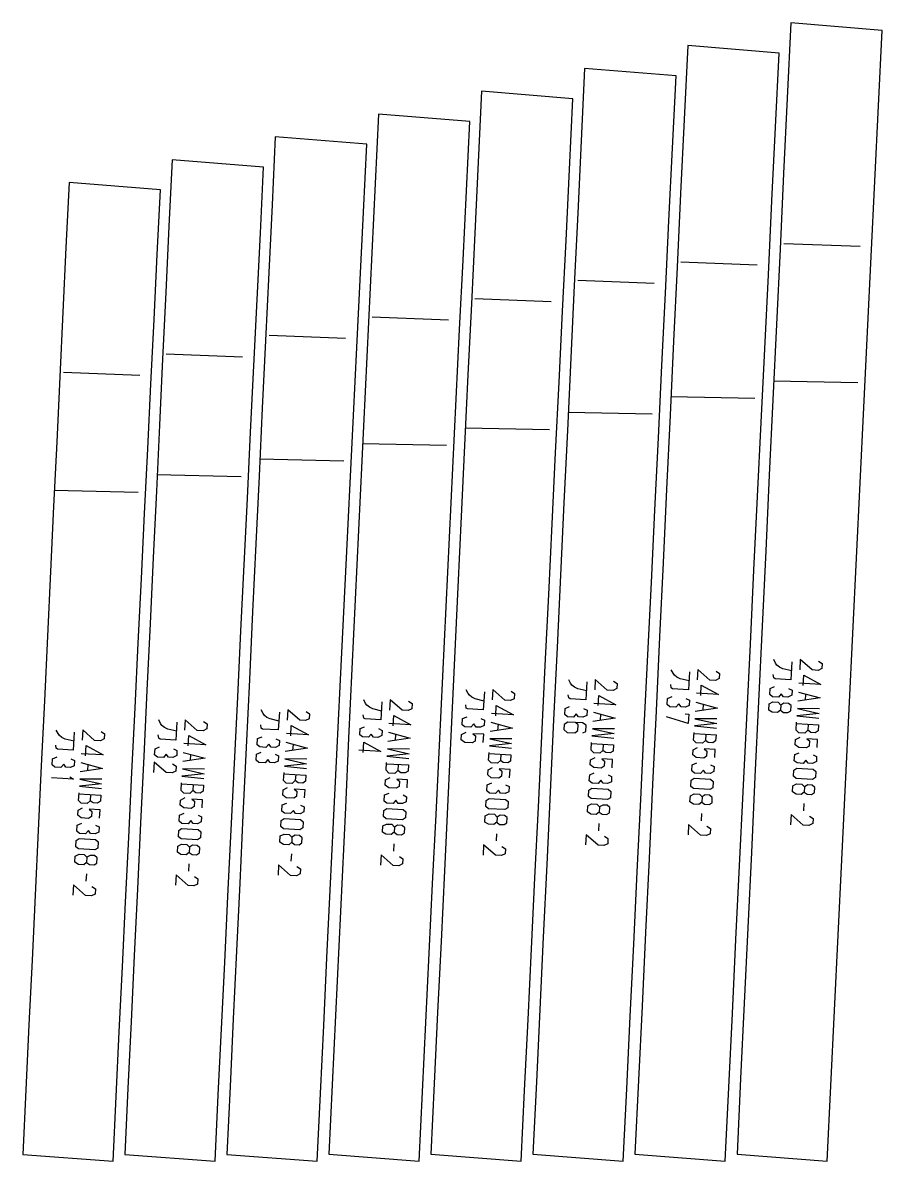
# Model space of a CAD drawing. Extents: x 870 to 2252, y -335 to 1751.
# Drawn here: x 923 to 1109, y 1405.2 to 1651.4 of the extents above; entities that cross this region are included whole.
import ezdxf

# ---------------------------------------------------------------- set-up
doc = ezdxf.new("R2010")
doc.units = 0

msp = doc.modelspace()

# ---------------------------------------------------------------- linework, layer by layer
for points in [[(1097.086182, 1405.199341), (1097.879639, 1421.502197), (1098.672974, 1437.804932), (1099.466431, 1454.10791), (1100.259766, 1470.410767), (1101.053223, 1486.713745), (1101.846558, 1503.016479), (1102.640015, 1519.319336), (1103.433472, 1535.622192), (1104.226807, 1551.924927), (1105.020142, 1568.227905), (1105.813477, 1584.530884), (1106.607056, 1600.83374), (1107.400391, 1617.136475), (1108.194092, 1633.439697), (1108.987183, 1649.74231), (1089.200317, 1651.398926), (1088.424316, 1635.088989), (1087.648438, 1618.779297), (1086.872559, 1602.46936), (1086.096558, 1586.159668), (1085.320557, 1569.849854), (1084.5448, 1553.539917), (1083.768799, 1537.230225), (1082.99292, 1520.920288), (1082.216919, 1504.610596), (1081.44104, 1488.300781), (1080.664917, 1471.990845), (1079.88916, 1455.681274), (1079.113159, 1439.371216), (1078.337524, 1423.061646), (1077.561401, 1406.751831), (1097.086182, 1405.199341)], [(1075.006592, 1405.199341), (1075.784424, 1421.173828), (1076.562378, 1437.148438), (1077.34021, 1453.123047), (1078.118042, 1469.097778), (1078.895874, 1485.072266), (1079.673828, 1501.046875), (1080.45166, 1517.021484), (1081.229614, 1532.996094), (1082.007446, 1548.970581), (1082.785156, 1564.945313), (1083.56311, 1580.9198), (1084.341064, 1596.894531), (1085.118896, 1612.869019), (1085.896973, 1628.84375), (1086.674683, 1644.818359), (1066.887085, 1646.460327), (1066.126587, 1630.479004), (1065.366211, 1614.497437), (1064.605957, 1598.516235), (1063.845581, 1582.534668), (1063.085083, 1566.553223), (1062.324707, 1550.571899), (1061.564331, 1534.590454), (1060.803833, 1518.609009), (1060.043457, 1502.627441), (1059.283081, 1486.64624), (1058.522583, 1470.664673), (1057.762451, 1454.68335), (1057.001953, 1438.701782), (1056.241699, 1422.720581), (1055.481201, 1406.739014), (1075.006592, 1405.199341)], [(1052.927002, 1405.199341), (1053.689331, 1420.845703), (1054.45166, 1436.492188), (1055.214111, 1452.138428), (1055.97644, 1467.784668), (1056.73877, 1483.43103), (1057.501099, 1499.077515), (1058.26355, 1514.723755), (1059.025757, 1530.370117), (1059.788086, 1546.016357), (1060.550415, 1561.66272), (1061.312744, 1577.309082), (1062.075195, 1592.955444), (1062.837524, 1608.601807), (1063.600098, 1624.248047), (1064.362183, 1639.894287), (1044.573975, 1641.522095), (1043.828979, 1625.869019), (1043.084229, 1610.215942), (1042.339355, 1594.56311), (1041.594482, 1578.909912), (1040.849609, 1563.256836), (1040.104858, 1547.603882), (1039.359863, 1531.950928), (1038.615112, 1516.297729), (1037.870117, 1500.644653), (1037.125244, 1484.991699), (1036.380371, 1469.338745), (1035.63562, 1453.685547), (1034.890625, 1438.032593), (1034.146118, 1422.379761), (1033.401001, 1406.726563), (1052.927002, 1405.199341)], [(1030.84729, 1405.199341), (1031.594238, 1420.517456), (1032.340942, 1435.835571), (1033.087891, 1451.153564), (1033.834717, 1466.471558), (1034.581421, 1481.789673), (1035.328247, 1497.107788), (1036.075073, 1512.425903), (1036.821899, 1527.743896), (1037.568726, 1543.062012), (1038.315552, 1558.380005), (1039.062378, 1573.69812), (1039.809326, 1589.016235), (1040.55603, 1604.334351), (1041.303101, 1619.652466), (1042.049683, 1634.970337), (1022.260742, 1636.583618), (1021.531372, 1621.259033), (1020.802002, 1605.934326), (1020.072693, 1590.609619), (1019.343445, 1575.284912), (1018.614014, 1559.960327), (1017.884766, 1544.635742), (1017.155457, 1529.311157), (1016.426086, 1513.986572), (1015.696716, 1498.661865), (1014.967407, 1483.337158), (1014.238037, 1468.012451), (1013.508789, 1452.687988), (1012.779358, 1437.363037), (1012.050293, 1422.038696), (1011.32074, 1406.713989), (1030.84729, 1405.199341)], [(1008.7677, 1405.199341), (1009.499023, 1420.189209), (1010.230286, 1435.179077), (1010.96167, 1450.168701), (1011.692932, 1465.158569), (1012.424194, 1480.148438), (1013.155457, 1495.138306), (1013.886841, 1510.128052), (1014.618103, 1525.117798), (1015.349365, 1540.107422), (1016.080627, 1555.09729), (1016.811951, 1570.087158), (1017.543335, 1585.077026), (1018.274536, 1600.06665), (1019.006042, 1615.056641), (1019.737244, 1630.046387), (999.947449, 1631.64502), (999.233704, 1616.648682), (998.519897, 1601.652466), (997.806152, 1586.65625), (997.092346, 1571.659912), (996.378479, 1556.663696), (995.664734, 1541.66748), (994.950928, 1526.671387), (994.237061, 1511.674927), (993.523254, 1496.678711), (992.809448, 1481.682495), (992.095703, 1466.686157), (991.382019, 1451.689941), (990.668091, 1436.693726), (989.954529, 1421.697632), (989.24054, 1406.701172), (1008.7677, 1405.199341)], [(986.688171, 1405.199341), (987.403992, 1419.860962), (988.119751, 1434.522461), (988.83551, 1449.184082), (989.551331, 1463.845459), (990.267029, 1478.506958), (990.982788, 1493.168579), (991.698547, 1507.830078), (992.414368, 1522.491699), (993.130066, 1537.153076), (993.845825, 1551.814697), (994.561523, 1566.476196), (995.277466, 1581.137817), (995.993103, 1595.799316), (996.709167, 1610.460938), (997.424744, 1625.122437), (977.634338, 1626.706543), (976.936096, 1612.038696), (976.237793, 1597.37085), (975.539612, 1582.703125), (974.841309, 1568.035156), (974.143005, 1553.367188), (973.444824, 1538.699341), (972.746521, 1524.031494), (972.048279, 1509.36377), (971.349915, 1494.695801), (970.651611, 1480.027954), (969.953308, 1465.359985), (969.255188, 1450.692139), (968.556824, 1436.024292), (967.858826, 1421.356567), (967.160339, 1406.688721), (986.688171, 1405.199341)], [(964.608521, 1405.199341), (965.308777, 1419.532593), (966.009033, 1433.865845), (966.709351, 1448.199219), (967.409485, 1462.532471), (968.109741, 1476.865601), (968.809998, 1491.198975), (969.510315, 1505.532104), (970.210449, 1519.865479), (970.910706, 1534.19873), (971.610901, 1548.531982), (972.311157, 1562.865234), (973.011475, 1577.198608), (973.711609, 1591.53186), (974.41217, 1605.865112), (975.112244, 1620.198364), (955.321167, 1621.768066), (954.638428, 1607.428711), (953.955688, 1593.089233), (953.272949, 1578.749634), (952.59021, 1564.410156), (951.907471, 1550.070801), (951.224792, 1535.731201), (950.541992, 1521.391846), (949.859253, 1507.052368), (949.176514, 1492.712769), (948.493713, 1478.373291), (947.810974, 1464.033691), (947.128418, 1449.694336), (946.445618, 1435.354858), (945.763, 1421.015625), (945.080139, 1406.675903), (964.608521, 1405.199341)], [(942.528992, 1405.199341), (943.213745, 1419.204346), (943.898438, 1433.209351), (944.583191, 1447.214355), (945.267883, 1461.21936), (945.952576, 1475.224365), (946.637268, 1489.22937), (947.322021, 1503.234375), (948.006714, 1517.23938), (948.691406, 1531.244141), (949.376099, 1545.24939), (950.06073, 1559.25415), (950.745605, 1573.259399), (951.430237, 1587.264282), (952.115234, 1601.269287), (952.799744, 1615.274292), (933.007996, 1616.829468), (932.34082, 1602.818359), (931.673584, 1588.807495), (931.00647, 1574.796265), (930.339172, 1560.785278), (929.671997, 1546.774048), (929.004822, 1532.763062), (928.337646, 1518.751953), (927.670349, 1504.740845), (927.003174, 1490.729614), (926.335938, 1476.71875), (925.668701, 1462.70752), (925.001648, 1448.696533), (924.334351, 1434.685425), (923.667419, 1420.674438), (923, 1406.663452), (942.528992, 1405.199341)], [(1104.177124, 1602.986572), (1087.662231, 1603.626221)], [(1081.90918, 1599.00647), (1065.394531, 1599.648926)], [(1059.641357, 1595.026489), (1043.126831, 1595.671631)], [(1037.373535, 1591.046265), (1020.859131, 1591.694336)], [(1015.105591, 1587.066162), (998.591309, 1587.717163)], [(992.837769, 1583.085938), (976.323669, 1583.739624)], [(970.569885, 1579.105957), (954.055908, 1579.762451)], [(948.302063, 1575.12561), (931.788269, 1575.784912)], [(1085.484375, 1573.960571), (1103.6698, 1573.584351)], [(1063.244873, 1570.581177), (1081.429932, 1570.195557)], [(1041.005493, 1567.202148), (1059.190063, 1566.806519)], [(1018.765991, 1563.822754), (1036.950073, 1563.41748)], [(996.52655, 1560.443604), (1014.710205, 1560.028564)], [(974.28717, 1557.064331), (992.470398, 1556.639648)], [(952.047607, 1553.684937), (970.230469, 1553.25061)], [(929.808289, 1550.305786), (947.990601, 1549.861572)], [(1089.438354, 1513.224609), (1089.209106, 1509.337646), (1085.802612, 1509.538452), (1085.50708, 1509.731201), (1085.417358, 1510.437744)], [(1089.40979, 1511.25415), (1087.465088, 1511.71936), (1086.740723, 1512.068848), (1086.196045, 1512.495483), (1085.913452, 1512.906494), (1085.520508, 1513.674683)], [(1095.2229, 1513.365601), (1095.982056, 1512.860718), (1095.91626, 1511.747192), (1095.104492, 1511.356689), (1093.837891, 1511.431274), (1091.255005, 1513.709229), (1091.123657, 1511.481812)], [(1045.0448, 1506.902954), (1043.100098, 1507.368042), (1042.375732, 1507.717651), (1041.831055, 1508.144165), (1041.548462, 1508.555298), (1041.155518, 1509.323364)], [(1050.85791, 1509.014282), (1051.617065, 1508.509521), (1051.55127, 1507.395874), (1050.739502, 1507.005493), (1049.4729, 1507.079956), (1046.890015, 1509.35791), (1046.758667, 1507.130615)], [(1067.255859, 1511.048828), (1067.026611, 1507.161865), (1063.619995, 1507.362793), (1063.324585, 1507.555542), (1063.234863, 1508.261963)], [(1067.227295, 1509.078369), (1065.282471, 1509.543701), (1064.558105, 1509.893066), (1064.01355, 1510.319702), (1063.730957, 1510.730957), (1063.338013, 1511.499023)], [(1073.040405, 1511.189941), (1073.799438, 1510.684937), (1073.733765, 1509.571411), (1072.921875, 1509.180908), (1071.655396, 1509.255615), (1069.07251, 1511.533447), (1068.941162, 1509.30603)], [(1091.886719, 1508.070923), (1092.018066, 1510.298462), (1095.712158, 1508.283691), (1090.95166, 1508.564331)], [(1022.862305, 1504.727173), (1020.91748, 1505.192505), (1020.193115, 1505.54187), (1019.648499, 1505.968384), (1019.365967, 1506.379517), (1018.973022, 1507.147827)], [(1028.675415, 1506.838745), (1029.434448, 1506.33374), (1029.368774, 1505.219971), (1028.556885, 1504.829712), (1027.290405, 1504.904297), (1024.70752, 1507.182129), (1024.576172, 1504.954834)], [(1045.073364, 1508.873413), (1044.844116, 1504.986328), (1041.4375, 1505.187134), (1041.14209, 1505.380005), (1041.052368, 1506.086548)], [(1069.704224, 1505.895264), (1069.835571, 1508.122681), (1073.529541, 1506.10791), (1068.769165, 1506.388672)], [(1088.703247, 1507.447876), (1089.470093, 1507.073975), (1089.404541, 1505.960327), (1088.592529, 1505.569946), (1087.631714, 1505.626587), (1087.14502, 1506.290771), (1086.533447, 1505.581665), (1085.223267, 1505.659058), (1084.637573, 1506.131714), (1084.716064, 1507.463867), (1085.703979, 1507.865723)], [(1000.708252, 1504.521851), (1000.479065, 1500.63501), (997.072449, 1500.835693), (996.777039, 1501.028442), (996.687256, 1501.734985)], [(1000.679749, 1502.551514), (998.734985, 1503.016724), (998.01062, 1503.366211), (997.466003, 1503.792725), (997.183411, 1504.203735), (996.790466, 1504.972046)], [(1006.492798, 1504.662964), (1007.251953, 1504.158081), (1007.186218, 1503.044312), (1006.374329, 1502.654053), (1005.107788, 1502.728516), (1002.524902, 1505.00647), (1002.393555, 1502.779053)], [(1022.890808, 1506.697632), (1022.661621, 1502.810547), (1019.255005, 1503.011475), (1018.959595, 1503.204224), (1018.869812, 1503.910767)], [(1047.521729, 1503.719604), (1047.653076, 1505.947144), (1051.347168, 1503.932495), (1046.58667, 1504.213135)], [(1066.520752, 1505.272095), (1067.287598, 1504.898193), (1067.221924, 1503.784668), (1066.410034, 1503.394165), (1065.449219, 1503.450928), (1064.962524, 1504.11499), (1064.350952, 1503.406006), (1063.040649, 1503.483276), (1062.455078, 1503.956055), (1062.533447, 1505.288086), (1063.521484, 1505.689941)], [(1068.657593, 1504.497437), (1073.358887, 1503.212524)], [(1086.97937, 1502.737427), (1087.608765, 1502.261963), (1088.569458, 1502.205444), (1089.206787, 1502.606079), (1089.272339, 1503.719849), (1088.687988, 1504.214355), (1087.727173, 1504.271118), (1087.045044, 1503.851196), (1086.97937, 1502.737427), (1086.335815, 1502.227417), (1085.200195, 1502.294556), (1084.439819, 1502.777588), (1084.518311, 1504.109619), (1085.331543, 1504.521851), (1086.467041, 1504.454956), (1087.045044, 1503.851196)], [(1095.541382, 1505.388062), (1090.721802, 1504.664307)], [(1090.840088, 1506.673218), (1095.541382, 1505.388062)], [(1092.391846, 1506.231201), (1092.313354, 1504.899048)], [(978.525818, 1502.346191), (978.296631, 1498.459229), (974.889954, 1498.659912), (974.594604, 1498.852783), (974.504822, 1499.559326)], [(978.497253, 1500.37561), (976.55249, 1500.840942), (975.828125, 1501.19043), (975.283508, 1501.616943), (975.000977, 1502.028076), (974.608032, 1502.796265)], [(984.310303, 1502.487183), (985.069458, 1501.9823), (985.003784, 1500.86853), (984.191956, 1500.478271), (982.925354, 1500.552734), (980.342407, 1502.830688), (980.211121, 1500.603394)], [(1025.339233, 1501.544067), (1025.470581, 1503.771362), (1029.164551, 1501.756714), (1024.404175, 1502.037354)], [(1044.338257, 1503.096558), (1045.105103, 1502.722778), (1045.039551, 1501.609009), (1044.227539, 1501.21875), (1043.266724, 1501.275269), (1042.780029, 1501.939453), (1042.168457, 1501.230469), (1040.858276, 1501.307739), (1040.272583, 1501.780396), (1040.351074, 1503.112427), (1041.338989, 1503.514526)], [(1046.475098, 1502.322021), (1051.176392, 1501.036865)], [(1048.026855, 1501.880005), (1047.948364, 1500.547729)], [(1066.322998, 1501.917969), (1067.109253, 1501.871704), (1066.991943, 1499.884521), (1062.297241, 1501.278931)], [(1073.358887, 1503.212524), (1068.539185, 1502.488525)], [(1070.209351, 1504.05542), (1070.130737, 1502.723389)], [(1095.402954, 1503.038452), (1090.628296, 1503.078857), (1095.343628, 1502.033813), (1090.536865, 1501.528442), (1095.284424, 1501.029297)], [(956.343262, 1500.17041), (956.114014, 1496.283447), (952.707458, 1496.484375), (952.411987, 1496.677002), (952.322266, 1497.383545)], [(956.314758, 1498.199951), (954.369995, 1498.665283), (953.64563, 1499.014648), (953.101013, 1499.441162), (952.81842, 1499.852295), (952.425476, 1500.620605)], [(962.127808, 1500.311523), (962.886841, 1499.806519), (962.821228, 1498.692993), (962.009338, 1498.30249), (960.742798, 1498.377197), (958.159912, 1500.654907), (958.028564, 1498.427612)], [(980.974182, 1497.192505), (981.10553, 1499.419922), (984.799561, 1497.405273), (980.039124, 1497.685913)], [(1003.156616, 1499.368286), (1003.287964, 1501.595581), (1006.982117, 1499.580933), (1002.221558, 1499.861694)], [(1022.155762, 1500.920898), (1022.922607, 1500.546997), (1022.856934, 1499.433228), (1022.044983, 1499.042969), (1021.084167, 1499.099487), (1020.597473, 1499.763672), (1019.985901, 1499.054688), (1018.675659, 1499.131958), (1018.090027, 1499.604614), (1018.168518, 1500.93689), (1019.156433, 1501.338745)], [(1024.292603, 1500.14624), (1028.993896, 1498.861084)], [(1025.84436, 1499.704224), (1025.765747, 1498.372192)], [(1044.204468, 1497.854126), (1044.835205, 1498.14563), (1044.913818, 1499.477783), (1044.154785, 1499.982666), (1040.966553, 1500.170532), (1040.146973, 1499.64917), (1040.081177, 1498.535645), (1040.835205, 1497.943237), (1042.45105, 1497.8479), (1043.094727, 1498.357788), (1043.16687, 1499.580688), (1042.582397, 1500.075317)], [(1051.176392, 1501.036865), (1046.356812, 1500.31311)], [(1073.220337, 1500.862793), (1068.445679, 1500.903076), (1073.161133, 1499.858276), (1068.354248, 1499.352783), (1073.101807, 1498.85376)], [(1090.439453, 1499.877441), (1095.199951, 1499.596802), (1095.12146, 1498.264771), (1094.484253, 1497.864136), (1093.523438, 1497.920776), (1092.894043, 1498.39624), (1092.244019, 1497.7771), (1090.933838, 1497.85437), (1090.354492, 1498.436401), (1090.453735, 1500.117798)], [(1092.972656, 1499.728271), (1092.894043, 1498.39624)], [(934.160767, 1497.994629), (933.931641, 1494.107788), (930.524963, 1494.308594), (930.229614, 1494.501221), (930.139832, 1495.207764)], [(934.132263, 1496.02417), (932.1875, 1496.489502), (931.463074, 1496.838989), (930.918518, 1497.265625), (930.635986, 1497.676514), (930.243042, 1498.444824)], [(939.945313, 1498.135742), (940.704407, 1497.630859), (940.638794, 1496.517212), (939.826904, 1496.126831), (938.560364, 1496.201416), (935.977417, 1498.47937), (935.84613, 1496.251831)], [(958.791626, 1495.016846), (958.922974, 1497.244141), (962.617065, 1495.229492), (957.856567, 1495.510254)], [(977.790771, 1496.569336), (978.557556, 1496.195557), (978.491943, 1495.081787), (977.679993, 1494.691406), (976.719177, 1494.748047), (976.232483, 1495.412354), (975.620911, 1494.703247), (974.310669, 1494.78064), (973.725037, 1495.253296), (973.803467, 1496.585327), (974.791382, 1496.987305)], [(999.973206, 1498.745117), (1000.740051, 1498.371216), (1000.674438, 1497.257568), (999.862488, 1496.867188), (998.901611, 1496.923706), (998.414917, 1497.588135), (997.803406, 1496.879028), (996.493164, 1496.956177), (995.907471, 1497.429077), (995.986023, 1498.761108), (996.973877, 1499.163086)], [(1002.110046, 1497.970581), (1006.811279, 1496.685425)], [(1003.661804, 1497.528442), (1003.583191, 1496.196411)], [(1022.639893, 1495.751587), (1022.744202, 1497.520264), (1020.385742, 1497.659302), (1020.971436, 1497.186523), (1020.905762, 1496.072876), (1020.268555, 1495.672119), (1018.652649, 1495.767456), (1017.898743, 1496.359863), (1017.964355, 1497.473389), (1018.958679, 1497.984619)], [(1028.993896, 1498.861084), (1024.174194, 1498.137329)], [(1051.037842, 1498.687134), (1046.263306, 1498.727661), (1050.978638, 1497.682617), (1046.171875, 1497.177124), (1050.919434, 1496.678101)], [(1068.256958, 1497.701782), (1073.017456, 1497.421265), (1072.938843, 1496.089233), (1072.301758, 1495.688354), (1071.340942, 1495.744995), (1070.711548, 1496.220459), (1070.061401, 1495.601318), (1068.751221, 1495.678711), (1068.171997, 1496.26062), (1068.271118, 1497.942139)], [(1070.790039, 1497.55249), (1070.711548, 1496.220459)], [(936.609192, 1492.841064), (936.74054, 1495.068359), (940.43457, 1493.053711), (935.674133, 1493.334473)], [(955.608154, 1494.393677), (956.375061, 1494.019775), (956.309448, 1492.90625), (955.497498, 1492.515747), (954.536621, 1492.572266), (954.049927, 1493.236572), (953.438416, 1492.527466), (952.128174, 1492.604858), (951.54248, 1493.077637), (951.620972, 1494.409668), (952.608887, 1494.811523)], [(984.628906, 1494.509644), (979.809204, 1493.785767)], [(979.927612, 1495.7948), (984.628906, 1494.509644)], [(981.47937, 1495.352783), (981.400757, 1494.02063)], [(996.644836, 1493.581543), (996.776123, 1495.808838), (1000.470154, 1493.794189), (995.709717, 1494.074829)], [(1006.811279, 1496.685425), (1001.991699, 1495.961548)], [(1028.855347, 1496.511353), (1024.080688, 1496.55188), (1028.796143, 1495.506836), (1023.989258, 1495.001587), (1028.736816, 1494.502441)], [(1046.074463, 1495.526245), (1050.834961, 1495.245605), (1050.75647, 1493.913574), (1050.119263, 1493.512939), (1049.158447, 1493.569458), (1048.529053, 1494.044922), (1047.879028, 1493.425903), (1046.568848, 1493.503052), (1045.989502, 1494.085083), (1046.088745, 1495.766479)], [(1048.607666, 1495.376953), (1048.529053, 1494.044922)], [(1072.725708, 1492.4729), (1072.830078, 1494.241699), (1070.471558, 1494.380737), (1071.057251, 1493.907959), (1070.991577, 1492.794312), (1070.354492, 1492.393555), (1068.738525, 1492.488892), (1067.984497, 1493.081177), (1068.050171, 1494.194824), (1069.044556, 1494.705933)], [(1094.908203, 1494.64856), (1095.012573, 1496.41748), (1092.654175, 1496.556519), (1093.239868, 1496.08374), (1093.174072, 1494.969971), (1092.536987, 1494.569336), (1090.921021, 1494.664673), (1090.167114, 1495.256836), (1090.232666, 1496.370605), (1091.227051, 1496.881714)], [(933.425781, 1492.217896), (934.192566, 1491.843994), (934.126953, 1490.730225), (933.315002, 1490.339966), (932.354187, 1490.396484), (931.867493, 1491.060913), (931.25592, 1490.351807), (929.945679, 1490.429077), (929.360046, 1490.901855), (929.438477, 1492.233887), (930.426392, 1492.635864)], [(962.446289, 1492.333984), (957.626709, 1491.610107)], [(957.745056, 1493.619019), (962.446289, 1492.333984)], [(959.296753, 1493.177002), (959.218201, 1491.844971)], [(977.592957, 1493.215332), (978.359802, 1492.841431), (978.294189, 1491.727661), (977.482239, 1491.33728), (976.521484, 1491.393921), (976.034668, 1492.058105), (975.423157, 1491.348999), (974.112976, 1491.426392), (973.527222, 1491.899048), (973.605774, 1493.231201), (974.593628, 1493.633057)], [(984.490356, 1492.159912), (979.715698, 1492.200439), (984.431152, 1491.155396), (979.624268, 1490.650024), (984.371826, 1490.150879)], [(1006.672791, 1494.335693), (1001.898193, 1494.376221), (1006.613586, 1493.331177), (1001.806763, 1492.825806), (1006.554382, 1492.32666)], [(1023.892029, 1493.350586), (1028.652466, 1493.069946), (1028.573853, 1491.737793), (1027.936768, 1491.337158), (1026.975952, 1491.393677), (1026.346558, 1491.869141), (1025.696411, 1491.250122), (1024.38623, 1491.327271), (1023.807007, 1491.909302), (1023.906128, 1493.590698)], [(1026.425049, 1493.201172), (1026.346558, 1491.869141)], [(1050.543213, 1490.297363), (1050.647583, 1492.066162), (1048.289063, 1492.205322), (1048.874878, 1491.732422), (1048.809082, 1490.618774), (1048.171997, 1490.21814), (1046.55603, 1490.313354), (1045.802124, 1490.90564), (1045.867676, 1492.019287), (1046.862061, 1492.530396)], [(1094.028687, 1493.109619), (1094.79541, 1492.735596), (1094.729858, 1491.621948), (1093.917847, 1491.231567), (1092.957031, 1491.288208), (1092.470337, 1491.952515), (1091.858765, 1491.243408), (1090.548584, 1491.320557), (1089.962891, 1491.793457), (1090.041382, 1493.12561), (1091.029297, 1493.527466)], [(940.263855, 1490.158203), (935.444214, 1489.434326)], [(935.562622, 1491.443359), (940.263855, 1490.158203)], [(937.114258, 1491.001221), (937.035767, 1489.669189)], [(955.418152, 1491.170532), (956.177307, 1490.665649), (956.111633, 1489.552002), (955.299744, 1489.161499), (954.033203, 1489.236206), (951.450317, 1491.514038), (951.31897, 1489.286743)], [(962.3078, 1489.984375), (957.533203, 1490.024658), (962.248596, 1488.979614), (957.441772, 1488.474365), (962.189331, 1487.97522)], [(1001.709412, 1491.174805), (1006.46991, 1490.894165), (1006.391357, 1489.562134), (1005.754211, 1489.161377), (1004.793396, 1489.21814), (1004.16394, 1489.693359), (1003.513977, 1489.074341), (1002.203735, 1489.151489), (1001.624451, 1489.733521), (1001.723572, 1491.415161)], [(1004.242554, 1491.025635), (1004.16394, 1489.693359)], [(1028.360718, 1488.121582), (1028.464966, 1489.890381), (1026.106567, 1490.029541), (1026.692261, 1489.556641), (1026.626587, 1488.442993), (1025.98938, 1488.042358), (1024.373535, 1488.137573), (1023.619507, 1488.729858), (1023.685242, 1489.843506), (1024.679565, 1490.354614)], [(1071.846069, 1490.933838), (1072.612915, 1490.559937), (1072.547363, 1489.446167), (1071.735352, 1489.055908), (1070.774536, 1489.112427), (1070.287842, 1489.776733), (1069.67627, 1489.067749), (1068.366089, 1489.14502), (1067.780396, 1489.617798), (1067.858887, 1490.949829), (1068.846802, 1491.351685)], [(1089.765137, 1488.439331), (1089.843628, 1489.771362), (1090.482178, 1490.193848), (1094.019775, 1489.985229), (1094.604126, 1489.490601), (1094.525635, 1488.158569), (1093.888428, 1487.757935), (1090.35083, 1487.966553), (1089.765137, 1488.439331)], [(933.195862, 1488.317749), (933.956177, 1487.834839), (929.195679, 1488.115479)], [(940.125366, 1487.808594), (935.350708, 1487.848999), (940.066101, 1486.804077), (935.259277, 1486.298584), (940.006836, 1485.799438)], [(957.344421, 1486.823364), (962.104919, 1486.542725), (962.026367, 1485.210571), (961.389221, 1484.809937), (960.428406, 1484.866577), (959.79895, 1485.342041), (959.148865, 1484.7229), (957.838623, 1484.800171), (957.25946, 1485.382202), (957.358582, 1487.063721)], [(979.526917, 1488.999023), (984.287476, 1488.718384), (984.208862, 1487.386353), (983.571777, 1486.985596), (982.610901, 1487.042358), (981.981567, 1487.517822), (981.331482, 1486.89856), (980.02124, 1486.975952), (979.442017, 1487.557739), (979.541138, 1489.23938)], [(982.060059, 1488.849854), (981.981567, 1487.517822)], [(1006.178162, 1485.945923), (1006.282471, 1487.7146), (1003.924011, 1487.85376), (1004.509766, 1487.380859), (1004.444031, 1486.267334), (1003.806946, 1485.866577), (1002.190918, 1485.961792), (1001.437012, 1486.554077), (1001.502625, 1487.667725), (1002.497009, 1488.179077)], [(1049.663696, 1488.758423), (1050.43042, 1488.384399), (1050.364868, 1487.270752), (1049.552856, 1486.880249), (1048.592041, 1486.937012), (1048.105347, 1487.601196), (1047.493774, 1486.892212), (1046.183594, 1486.96936), (1045.5979, 1487.442139), (1045.676392, 1488.774292), (1046.664307, 1489.17627)], [(1067.582642, 1486.26355), (1067.661133, 1487.595581), (1068.299561, 1488.018066), (1071.83728, 1487.809692), (1072.421631, 1487.314941), (1072.34314, 1485.98291), (1071.705933, 1485.582153), (1068.168213, 1485.790771), (1067.582642, 1486.26355)], [(935.161926, 1484.647583), (939.922485, 1484.366943), (939.843872, 1483.034912), (939.206787, 1482.634155), (938.245911, 1482.690918), (937.616516, 1483.16626), (936.966492, 1482.547119), (935.65625, 1482.62439), (935.077026, 1483.206421), (935.176147, 1484.887817)], [(959.877563, 1486.674072), (959.79895, 1485.342041)], [(983.995667, 1483.770142), (984.099976, 1485.539063), (981.741638, 1485.677979), (982.327271, 1485.205322), (982.261597, 1484.091553), (981.624451, 1483.690918), (980.008484, 1483.786255), (979.254517, 1484.378418), (979.32019, 1485.492188), (980.314514, 1486.003296)], [(1005.298523, 1484.40686), (1006.065369, 1484.032959), (1005.999756, 1482.919312), (1005.187805, 1482.528931), (1004.22699, 1482.585571), (1003.740234, 1483.249634), (1003.128723, 1482.540771), (1001.818481, 1482.61792), (1001.232788, 1483.090698), (1001.311279, 1484.422729), (1002.299194, 1484.824707)], [(1027.481079, 1486.582642), (1028.247925, 1486.20874), (1028.182251, 1485.094971), (1027.370361, 1484.704712), (1026.409546, 1484.76123), (1025.922729, 1485.425415), (1025.311279, 1484.716553), (1024.000977, 1484.793701), (1023.415344, 1485.266479), (1023.493896, 1486.598511), (1024.481812, 1487.000488)], [(1045.400146, 1484.088135), (1045.478638, 1485.420166), (1046.117188, 1485.842651), (1049.654785, 1485.634033), (1050.239136, 1485.139282), (1050.160645, 1483.807251), (1049.523438, 1483.406738), (1045.98584, 1483.615234), (1045.400146, 1484.088135)], [(1069.924438, 1482.869385), (1070.553711, 1482.393921), (1071.514526, 1482.337158), (1072.151733, 1482.737915), (1072.217529, 1483.851563), (1071.633057, 1484.346191), (1070.672241, 1484.402954), (1069.990112, 1483.98291), (1069.924438, 1482.869385), (1069.280762, 1482.359375), (1068.145264, 1482.426392), (1067.384888, 1482.909302), (1067.463379, 1484.241577), (1068.276489, 1484.653687), (1069.412109, 1484.586792), (1069.990112, 1483.98291)], [(1092.106934, 1485.044922), (1092.736328, 1484.569702), (1093.697144, 1484.512939), (1094.334351, 1484.913696), (1094.400024, 1486.027344), (1093.815552, 1486.521973), (1092.854736, 1486.578613), (1092.172607, 1486.158691), (1092.106934, 1485.044922), (1091.463379, 1484.535156), (1090.327759, 1484.602051), (1089.567383, 1485.085083), (1089.645874, 1486.417114), (1090.459106, 1486.829346), (1091.594604, 1486.762451), (1092.172607, 1486.158691)], [(937.695068, 1484.498413), (937.616516, 1483.16626)], [(961.813171, 1481.594482), (961.91748, 1483.363281), (959.559021, 1483.502319), (960.144714, 1483.029541), (960.079041, 1481.915894), (959.441956, 1481.515137), (957.825928, 1481.610474), (957.072021, 1482.202637), (957.137634, 1483.316406), (958.131958, 1483.827515)], [(983.116089, 1482.231201), (983.882935, 1481.857178), (983.817261, 1480.74353), (983.005371, 1480.353149), (982.044495, 1480.40979), (981.5578, 1481.073975), (980.946228, 1480.36499), (979.635986, 1480.442139), (979.050354, 1480.914917), (979.128906, 1482.247192), (980.11676, 1482.649048)], [(1023.217651, 1481.912354), (1023.296082, 1483.244385), (1023.93457, 1483.66687), (1027.47229, 1483.458374), (1028.056641, 1482.963745), (1027.978149, 1481.63147), (1027.340942, 1481.230957), (1023.803284, 1481.439453), (1023.217651, 1481.912354)], [(1047.741943, 1480.693726), (1048.371338, 1480.218384), (1049.332031, 1480.161743), (1049.96936, 1480.5625), (1050.035034, 1481.676025), (1049.450562, 1482.170776), (1048.489746, 1482.227295), (1047.807617, 1481.807495), (1047.741943, 1480.693726), (1047.098389, 1480.183716), (1045.962769, 1480.250732), (1045.202393, 1480.733887), (1045.280884, 1482.065918), (1046.094116, 1482.478149), (1047.229614, 1482.411255), (1047.807617, 1481.807495)], [(1092.047974, 1482.559082), (1091.955322, 1480.986816)], [(939.630676, 1479.418701), (939.734985, 1481.1875), (937.376648, 1481.326538), (937.962219, 1480.85376), (937.896606, 1479.740112), (937.25946, 1479.339355), (935.643494, 1479.434692), (934.889526, 1480.026855), (934.9552, 1481.140625), (935.949524, 1481.651855)], [(960.933472, 1480.05542), (961.700378, 1479.681519), (961.634766, 1478.567749), (960.822815, 1478.17749), (959.862, 1478.234009), (959.375183, 1478.898193), (958.763733, 1478.189331), (957.453491, 1478.266479), (956.867798, 1478.73938), (956.946289, 1480.071411), (957.934204, 1480.473267)], [(1001.035034, 1479.736572), (1001.113586, 1481.068726), (1001.752075, 1481.491211), (1005.289673, 1481.282593), (1005.874023, 1480.787964), (1005.795593, 1479.455933), (1005.158325, 1479.055298), (1001.620789, 1479.263672), (1001.035034, 1479.736572)], [(1025.559448, 1478.517944), (1026.188721, 1478.042603), (1027.149536, 1477.985962), (1027.786743, 1478.386719), (1027.852417, 1479.500244), (1027.268066, 1479.994995), (1026.307251, 1480.051514), (1025.625, 1479.631714), (1025.559448, 1478.517944), (1024.915771, 1478.008057), (1023.780212, 1478.074951), (1023.019897, 1478.558105), (1023.098328, 1479.890137), (1023.91156, 1480.30249), (1025.047119, 1480.235474), (1025.625, 1479.631714)], [(1069.865479, 1480.383423), (1069.772705, 1478.811157)], [(1093.245361, 1479.823853), (1094.004517, 1479.31897), (1093.938843, 1478.205322), (1093.126953, 1477.814941), (1091.860352, 1477.889526), (1089.277344, 1480.16748), (1089.146118, 1477.939941)], [(938.751099, 1477.879639), (939.517944, 1477.505737), (939.452271, 1476.392212), (938.640381, 1476.001709), (937.679504, 1476.05835), (937.19281, 1476.722412), (936.581238, 1476.01355), (935.270996, 1476.090698), (934.685364, 1476.563599), (934.763855, 1477.89563), (935.75177, 1478.297485)], [(978.852661, 1477.560913), (978.931091, 1478.892944), (979.56958, 1479.31543), (983.107178, 1479.106812), (983.691589, 1478.612183), (983.613098, 1477.280151), (982.975891, 1476.879517), (979.438232, 1477.088135), (978.852661, 1477.560913)], [(1003.376831, 1476.342163), (1004.006226, 1475.866821), (1004.96698, 1475.810303), (1005.604248, 1476.210938), (1005.669922, 1477.324707), (1005.08551, 1477.819336), (1004.124695, 1477.875854), (1003.442566, 1477.455933), (1003.376831, 1476.342163), (1002.733276, 1475.832275), (1001.597717, 1475.899292), (1000.837341, 1476.382446), (1000.915833, 1477.714478), (1001.729065, 1478.126709), (1002.864502, 1478.059814), (1003.442566, 1477.455933)], [(1047.682983, 1478.207764), (1047.590332, 1476.63562)], [(1071.062866, 1477.648071), (1071.821899, 1477.143188), (1071.756348, 1476.029663), (1070.944336, 1475.63916), (1069.677734, 1475.713867), (1067.094849, 1477.991699), (1066.963623, 1475.764282)], [(934.48761, 1473.209351), (934.566101, 1474.541504), (935.20459, 1474.963989), (938.742188, 1474.755493), (939.326599, 1474.260742), (939.248108, 1472.928711), (938.610901, 1472.528076), (935.073242, 1472.736572), (934.48761, 1473.209351)], [(956.670044, 1475.385132), (956.748596, 1476.717163), (957.387085, 1477.139648), (960.924683, 1476.931274), (961.509033, 1476.436523), (961.430603, 1475.104492), (960.793335, 1474.703735), (957.255737, 1474.912354), (956.670044, 1475.385132)], [(981.194458, 1474.166504), (981.82373, 1473.691162), (982.784607, 1473.634521), (983.421753, 1474.035278), (983.487427, 1475.148926), (982.903015, 1475.643555), (981.942261, 1475.700073), (981.260071, 1475.280273), (981.194458, 1474.166504), (980.550781, 1473.656494), (979.415222, 1473.723511), (978.654907, 1474.206665), (978.733337, 1475.538696), (979.54657, 1475.950928), (980.682068, 1475.884033), (981.260071, 1475.280273)], [(1025.500488, 1476.032104), (1025.407715, 1474.459839)], [(1048.880371, 1475.472656), (1049.639526, 1474.967773), (1049.573853, 1473.854004), (1048.761963, 1473.463745), (1047.495361, 1473.538208), (1044.912354, 1475.816162), (1044.781128, 1473.588745)], [(959.011841, 1471.990723), (959.641235, 1471.515381), (960.60199, 1471.45874), (961.239197, 1471.859497), (961.304871, 1472.973145), (960.72052, 1473.467773), (959.759644, 1473.524292), (959.077454, 1473.104492), (959.011841, 1471.990723), (958.368164, 1471.480957), (957.232727, 1471.547729), (956.472351, 1472.030884), (956.550842, 1473.363037), (957.364014, 1473.775269), (958.499512, 1473.708374), (959.077454, 1473.104492)], [(1003.317932, 1473.856323), (1003.22522, 1472.28418)], [(1026.697876, 1473.296875), (1027.456909, 1472.791992), (1027.391357, 1471.678223), (1026.579346, 1471.287964), (1025.312744, 1471.362427), (1022.729919, 1473.640381), (1022.598572, 1471.413086)], [(936.829346, 1469.814941), (937.45874, 1469.3396), (938.419495, 1469.283081), (939.056763, 1469.683716), (939.122375, 1470.797485), (938.538025, 1471.292114), (937.577271, 1471.348755), (936.895081, 1470.928711), (936.829346, 1469.814941), (936.18573, 1469.305176), (935.050232, 1469.372192), (934.289795, 1469.855225), (934.368347, 1471.187256), (935.181519, 1471.599487), (936.317078, 1471.532593), (936.895081, 1470.928711)], [(981.135437, 1471.680542), (981.042725, 1470.108398)], [(1004.51532, 1471.121216), (1005.274414, 1470.616211), (1005.20874, 1469.502563), (1004.39679, 1469.112183), (1003.130188, 1469.18689), (1000.547302, 1471.4646), (1000.416016, 1469.237305)], [(958.952942, 1469.505005), (958.860229, 1467.932739)], [(982.332764, 1468.945435), (983.091919, 1468.440552), (983.026306, 1467.326782), (982.214355, 1466.936523), (980.947815, 1467.011108), (978.364929, 1469.289063), (978.233582, 1467.061523)], [(937.967773, 1464.593994), (938.726929, 1464.088989), (938.661316, 1462.975464), (937.849365, 1462.584961), (936.582764, 1462.659668), (933.999817, 1464.9375), (933.868591, 1462.710083)], [(936.770447, 1467.329224), (936.677734, 1465.756836)], [(960.150269, 1466.769653), (960.909363, 1466.264771), (960.84375, 1465.151245), (960.031799, 1464.760742), (958.765198, 1464.835449), (956.182312, 1467.113281), (956.050964, 1464.885864)]]:
    msp.add_lwpolyline(points)

doc.saveas('drawing.dxf')
